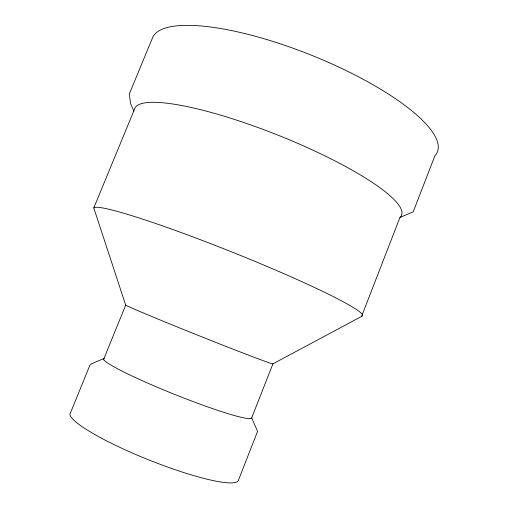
<?xml version="1.0" encoding="UTF-8"?>
<svg xmlns="http://www.w3.org/2000/svg" width="508" height="508" viewBox="0 0 508 508"><rect width="100%" height="100%" fill="white"/><g stroke="black" fill="none" stroke-linecap="round" stroke-linejoin="round"><path stroke-width="0.76" d="M104.172 358.394L91.631 363.741L89.802 365.455L69.882 414.325A90.672 14.23 21.8 0 0 153.968 461.943A90.672 14.23 21.8 0 0 238.525 479.946L257.562 431.432L251.695 417.843L272.929 363.842L361.563 316.44L399.942 217.462L413.226 211.798L434.873 155.842A153.441 42.983 21.8 0 0 319.507 58.534A153.441 42.983 21.8 0 0 152.705 37.376L129.299 94.012L130.537 103.499L133.871 111.195M103.581 359.467L125.692 305.118L93.789 207.95L135.084 107.817A143.669 28.404 21.8 0 1 286.791 138.735A143.669 28.404 21.8 0 1 399.942 217.462M272.929 363.842A79.464 1.302 21.8 0 1 203.086 337.337A79.464 1.302 21.8 0 1 125.692 305.118M93.789 207.95A144.818 10.649 21.8 0 1 240.227 255.346A144.818 10.649 21.8 0 1 361.563 316.44M251.695 417.843A79.8 6.706 21.8 0 1 172.999 393.744A79.8 6.706 21.8 0 1 103.886 358.324"/></g></svg>
